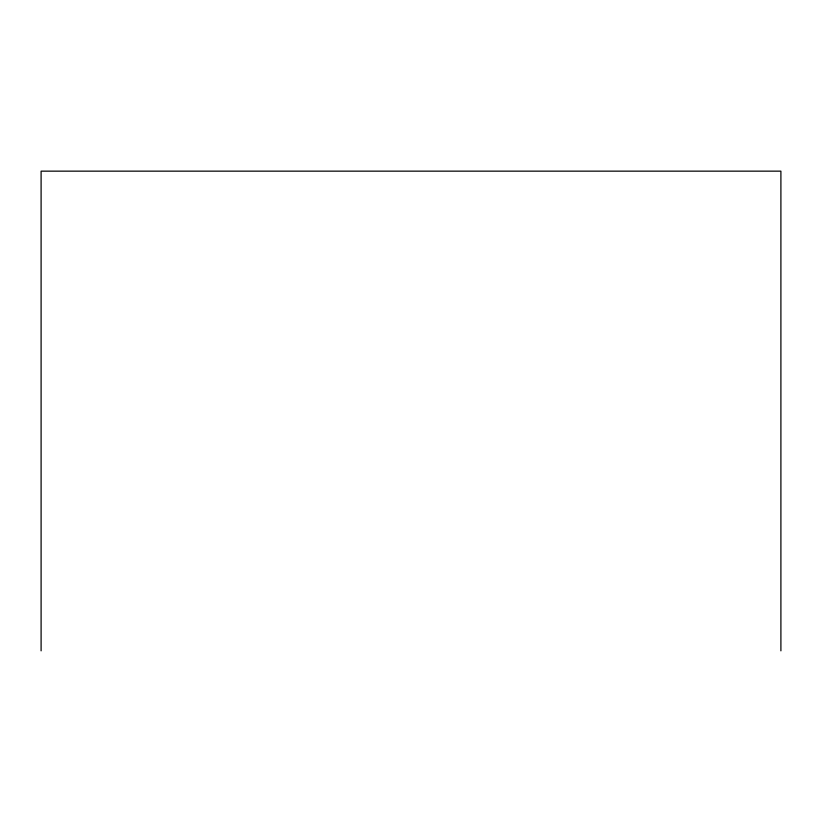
<?xml version="1.0" encoding="UTF-8"?>
<svg xmlns="http://www.w3.org/2000/svg" width="822" height="822" viewBox="0 0 822 822"><rect width="100%" height="100%" fill="white"/><g stroke="black" fill="none" stroke-linecap="round" stroke-linejoin="round"><path stroke-width="1.23" d="M780.9 650.849L780.9 171.151L41.1 171.151L41.1 650.849"/></g></svg>
